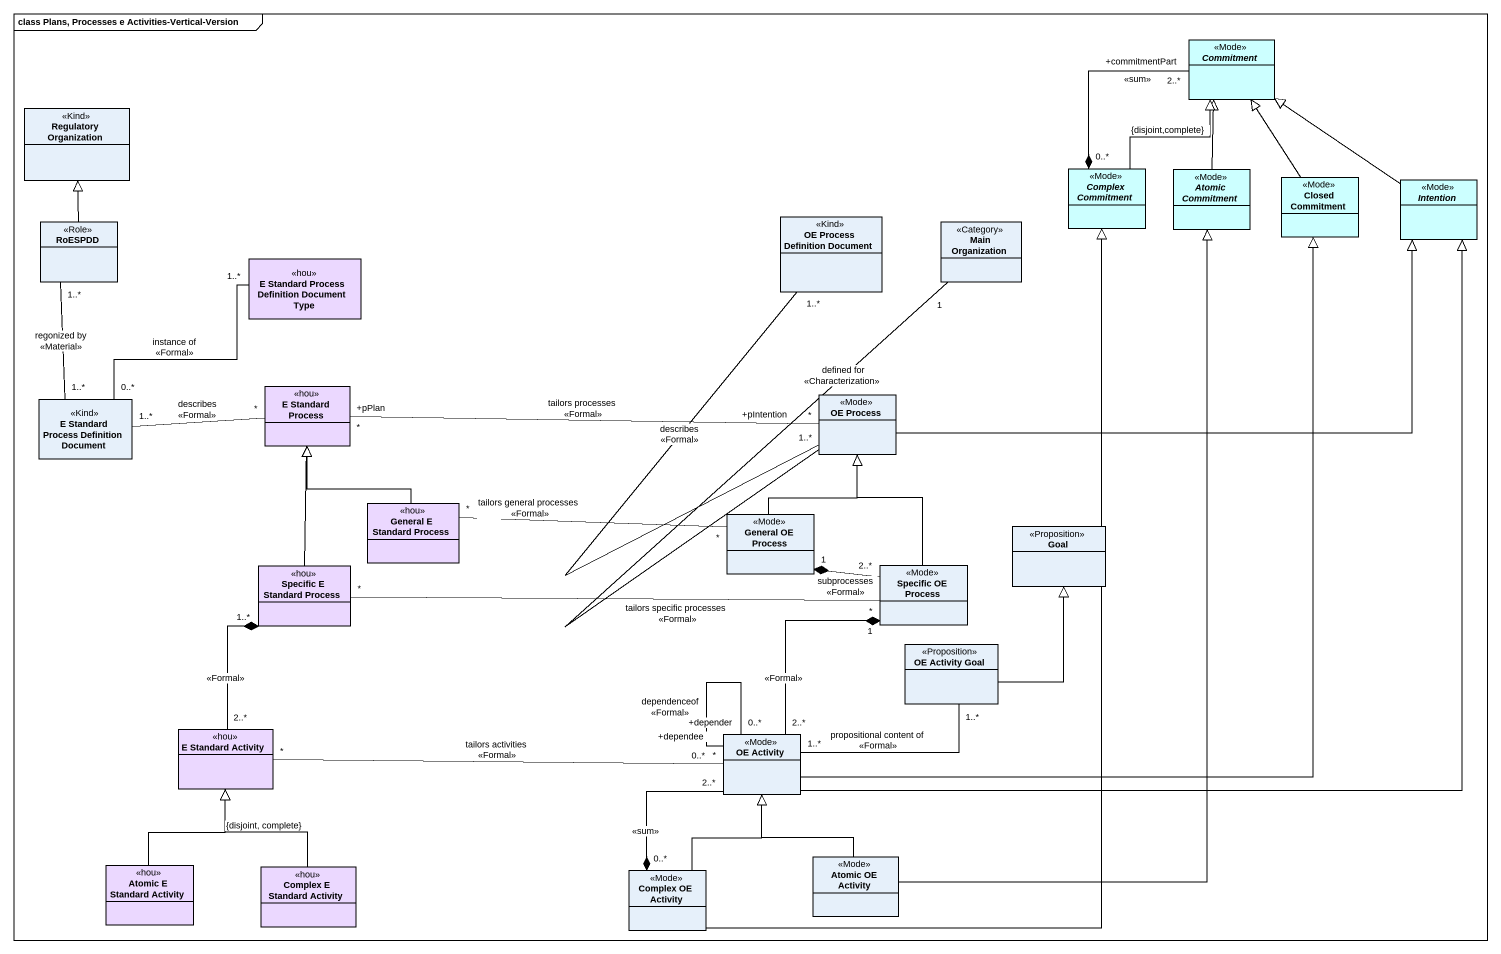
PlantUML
@startuml
mainframe class Plans, Processes e Activities-Vertical-Version
hide circle
hide empty members
abstract class Commitment <<Mode>> #CCFFFF
class "Regulatory Organization" as Regulatory_Organization <<Kind>>
abstract class "Complex Commitment" as Complex_Commitment <<Mode>> #CCFFFF
abstract class "Atomic Commitment" as Atomic_Commitment <<Mode>> #CCFFFF
class "Closed Commitment" as Closed_Commitment <<Mode>> #CCFFFF
abstract class Intention <<Mode>> #CCFFFF
class RoESPDD <<Role>>
class "OE Process Definition Document" as OE_Process_Definition <<Kind>>
class "Main Organization" as Main_Organization <<Category>>
class "E Standard Process Definition Document Type" as E_Standard_Process <<hou>> #EBD8FF
class "E Standard Process Definition Document" as E_Standard_Process_2 <<Kind>>
class "E Standard Process" as E_Standard_Process_3 <<hou>> #EBD8FF
class "OE Process" as OE_Process <<Mode>>
class "General E Standard Process" as General_E_Standard_Process <<hou>> #EBD8FF
class "General OE Process" as General_OE_Process <<Mode>>
class Goal <<Proposition>>
class "Specific E Standard Process" as Specific_E_Standard_Process <<hou>> #EBD8FF
class "Specific OE Process" as Specific_OE_Process <<Mode>>
class "OE Activity Goal" as OE_Activity_Goal <<Proposition>>
class "E Standard Activity" as E_Standard_Activity <<hou>> #EBD8FF
class "OE Activity" as OE_Activity <<Mode>>
class "Atomic E Standard Activity" as Atomic_E_Standard_Activity <<hou>> #EBD8FF
class "Complex E Standard Activity" as Complex_E_Standard_Activity <<hou>> #EBD8FF
class "Complex OE Activity" as Complex_OE_Activity <<Mode>>
class "Atomic OE Activity" as Atomic_OE_Activity <<Mode>>
Complex_Commitment -up-|> Commitment : {disjoint,complete}
Complex_Commitment "0..*" *-up- "+commitmentPart\n2..*" Commitment : <<sum>>
Atomic_Commitment -up-|> Commitment
Closed_Commitment -up-|> Commitment
Intention -up-|> Commitment
RoESPDD -up-|> Regulatory_Organization
RoESPDD "1..*" -- "1..*" E_Standard_Process_2 : regonized by\n<<Material>>
OE_Process_Definition "1..*" -- OE_Process : describes\n<<Formal>>
E_Standard_Process_2 "0..*" -up- "1..*" E_Standard_Process : instance of\n<<Formal>>
E_Standard_Process_2 "1..*" -right- "*" E_Standard_Process_3 : describes\n<<Formal>>
OE_Process -right-|> Intention
OE_Process "1..*" -up- "1" Main_Organization : defined for\n<<Characterization>>
OE_Process "+pIntention\n*" -left- "+pPlan\n*" E_Standard_Process_3 : tailors processes\n<<Formal>>
General_E_Standard_Process -up-|> E_Standard_Process_3
General_OE_Process -up-|> OE_Process
General_OE_Process "*" -left- "*" General_E_Standard_Process : tailors general processes\n<<Formal>>
General_OE_Process "1" *-right- "2..*" Specific_OE_Process : subprocesses\n<<Formal>>
Specific_E_Standard_Process -up-|> E_Standard_Process_3
Specific_E_Standard_Process "1..*" *-- "2..*" E_Standard_Activity : <<Formal>>
Specific_OE_Process -up-|> OE_Process
Specific_OE_Process "*" -left- "*" Specific_E_Standard_Process : tailors specific processes\n<<Formal>>
Specific_OE_Process "1" *-- "2..*" OE_Activity : <<Formal>>
OE_Activity_Goal -up-|> Goal
OE_Activity_Goal "1..*" -left- "1..*" OE_Activity : propositional content of\n<<Formal>>
OE_Activity -up-|> Closed_Commitment
OE_Activity -up-|> Intention
OE_Activity "*" -left- "*" E_Standard_Activity : tailors activities\n<<Formal>>
OE_Activity "+depender\n0..*" -- "+dependee\n0..*" OE_Activity : dependenceof\n<<Formal>>
Atomic_E_Standard_Activity -up-|> E_Standard_Activity
Complex_E_Standard_Activity -up-|> E_Standard_Activity : {disjoint, complete}
Complex_OE_Activity -up-|> Complex_Commitment
Complex_OE_Activity -up-|> OE_Activity
Complex_OE_Activity "0..*" *-up- "2..*" OE_Activity : <<sum>>
Atomic_OE_Activity -up-|> Atomic_Commitment
Atomic_OE_Activity -up-|> OE_Activity
@enduml
